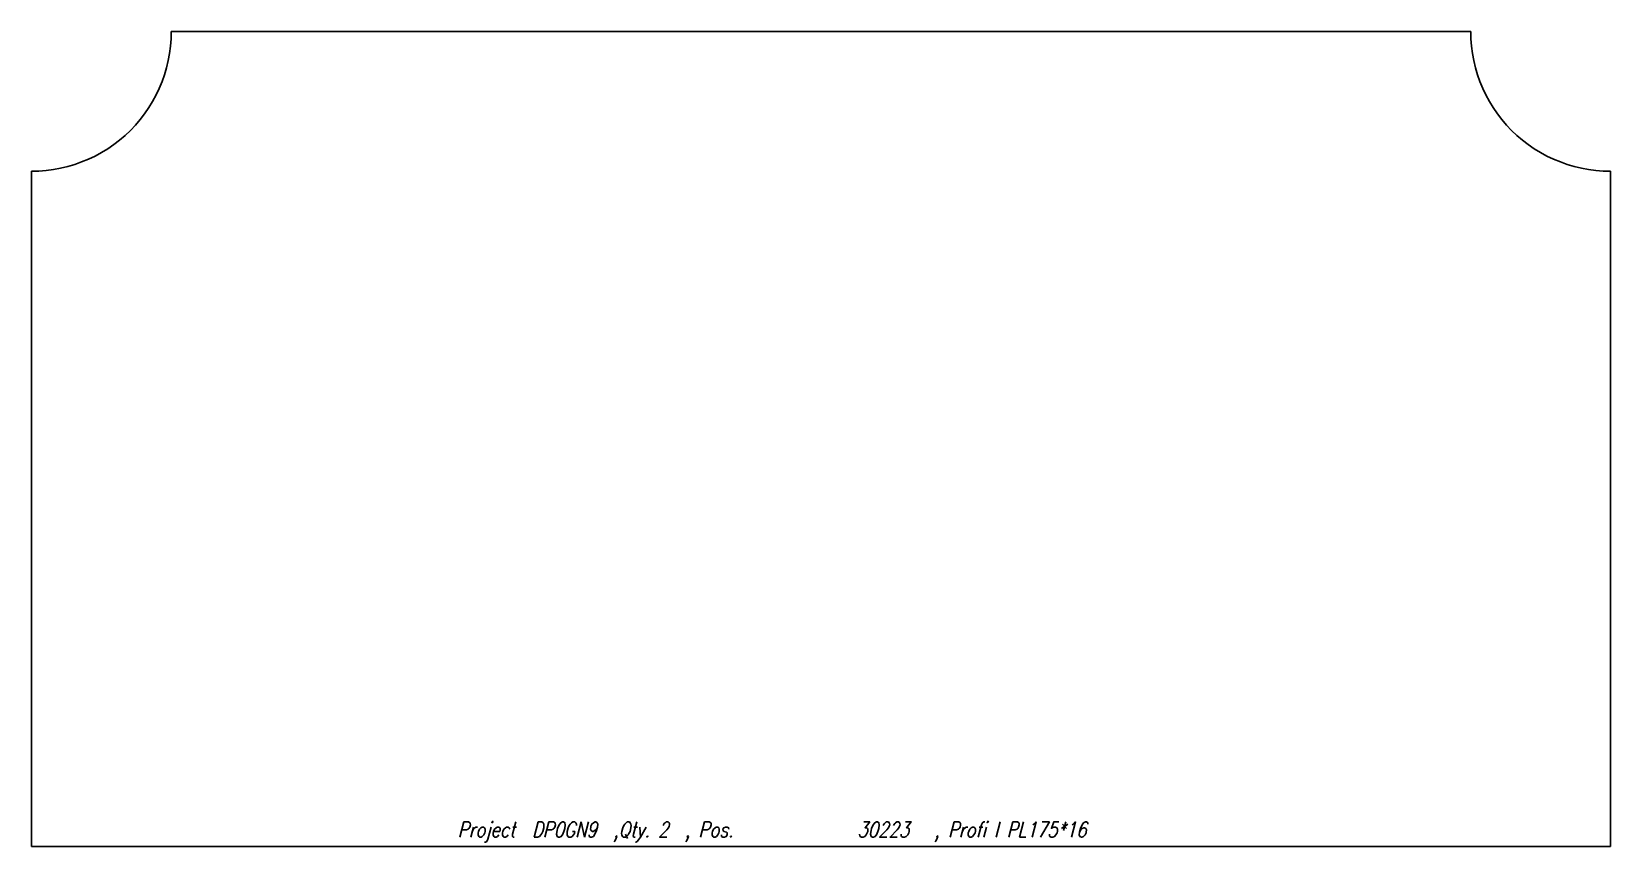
# Model space of a CAD drawing. Extents: x 0 to 339, y -88 to 88.
import ezdxf

# ---------------------------------------------------------------- set-up
doc = ezdxf.new("R2010")
doc.units = 0
doc.header["$LTSCALE"] = 10
doc.layers.add('TEILE', color=7, linetype='CONTINUOUS')
doc.layers.add('UNTERSCHRIFT', color=7, linetype='CONTINUOUS')
doc.styles.get("Standard").update_dxf_attribs({"font": 'ROMANS'})

msp = doc.modelspace()

# ---------------------------------------------------------------- linework, layer by layer
at = {"layer": 'TEILE', "color": 2}
for p, q in [((29.835661, 84.364159), (29.958889, 85.929932)), ((29.958889, 85.929932), (30.000002, 87.500008)), ((30.000002, 87.500008), (30, 87.5)), ((30, 87.5), (309, 87.5)), ((309, 87.5), (309.041107, 85.929916)), ((309.041107, 85.929916), (309.164368, 84.364136)), ((29.344435, 81.262657), (29.630657, 82.806969)), ((29.630657, 82.806969), (29.835661, 84.364159)), ((309.164368, 84.364136), (309.369354, 82.806961)), ((309.369354, 82.806961), (309.655579, 81.26265)), ((28.00742, 76.74897), (28.531702, 78.229492)), ((28.531702, 78.229492), (28.977779, 79.735435)), ((28.977779, 79.735435), (29.344435, 81.262657)), ((309.655579, 81.26265), (310.022247, 79.735428)), ((310.022247, 79.735428), (310.468323, 78.229492)), ((310.468323, 78.229492), (310.992584, 76.748962)), ((26.730204, 73.880287), (27.40637, 75.297905)), ((27.40637, 75.297905), (28.00742, 76.74897)), ((310.992584, 76.748962), (311.593658, 75.297905)), ((311.593658, 75.297905), (312.269806, 73.880287)), ((25.160126, 71.160828), (25.98077, 72.5)), ((25.98077, 72.5), (26.730204, 73.880287)), ((312.269806, 73.880287), (313.019226, 72.500008)), ((313.019226, 72.500008), (313.839874, 71.160828)), ((22.294353, 67.426086), (23.31439, 68.620392)), ((23.31439, 68.620392), (24.270519, 69.86644)), ((24.270519, 69.86644), (25.160126, 71.160828)), ((313.839874, 71.160828), (314.729492, 69.866447)), ((314.729492, 69.866447), (315.685608, 68.620392)), ((315.685608, 68.620392), (316.705658, 67.426086)), ((18.879625, 64.185623), (20.073929, 65.205658)), ((20.073929, 65.205658), (21.213215, 66.286797)), ((21.213215, 66.286797), (22.294353, 67.426086)), ((316.705658, 67.426086), (317.786804, 66.286804)), ((317.786804, 66.286804), (318.926056, 65.205658)), ((318.926056, 65.205658), (320.120392, 64.185623)), ((13.619726, 60.769802), (15.000011, 61.519238)), ((15.000011, 61.519238), (16.339184, 62.339882)), ((16.339184, 62.339882), (17.63357, 63.229488)), ((17.63357, 63.229488), (18.879625, 64.185623)), ((320.120392, 64.185623), (321.366425, 63.229488)), ((321.366425, 63.229488), (322.660828, 62.339878)), ((322.660828, 62.339878), (324, 61.519234)), ((324, 61.519234), (325.38028, 60.769791)), ((1.570078, 57.541107), (3.135855, 57.664337)), ((3.135855, 57.664337), (4.693036, 57.869343)), ((4.693036, 57.869343), (6.237354, 58.155563)), ((6.237354, 58.155563), (7.764577, 58.522221)), ((7.764577, 58.522221), (9.270516, 58.9683)), ((9.270516, 58.9683), (10.751047, 59.492584)), ((10.751047, 59.492584), (12.202109, 60.093632)), ((12.202109, 60.093632), (13.619726, 60.769802)), ((325.38028, 60.769791), (326.797913, 60.09362)), ((326.797913, 60.09362), (328.248962, 59.492569)), ((328.248962, 59.492569), (329.729492, 58.968285)), ((329.729492, 58.968285), (331.235474, 58.522205)), ((331.235474, 58.522205), (332.762695, 58.155552)), ((332.762695, 58.155552), (334.306976, 57.869331)), ((334.306976, 57.869331), (335.864197, 57.664322)), ((335.864197, 57.664322), (337.429962, 57.541092)), ((0, 57.499996), (1.570078, 57.541107)), ((0, -87.5), (0, 57.499996)), ((337.429962, 57.541092), (339.000061, 57.499985)), ((339.000061, 57.499985), (339, 57.499996)), ((339, 57.499996), (339, -87.5)), ((339, -87.5), (0, -87.5))]:
    msp.add_line(p, q, dxfattribs=at)

# ---------------------------------------------------------------- texts
at = {"layer": 'UNTERSCHRIFT', "color": 2, "oblique": 15, "width": 0.8}
for s, p in [('Project  DP0GN9  ,Qty. 2  , Pos. ', (91.500008, -85.5)), ('30223', (177.299988, -85.5)), ('  , Profi l PL175*16', (190.299988, -85.5))]:
    msp.add_text(s, height=3.25, dxfattribs=at).set_placement(p)

doc.saveas('drawing.dxf')
